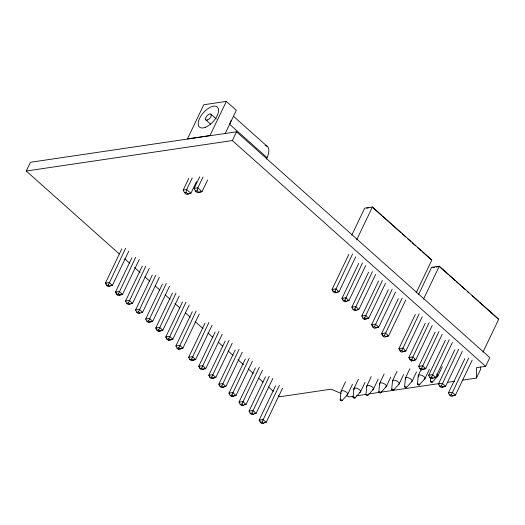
<?xml version="1.0" encoding="UTF-8"?>
<svg xmlns="http://www.w3.org/2000/svg" width="525" height="525" viewBox="0 0 525 525"><rect width="100%" height="100%" fill="white"/><g stroke="black" fill="none" stroke-linecap="round" stroke-linejoin="round"><path stroke-width="0.79" d="M462.663 380.1L476.438 378.066L476.523 367.684L485.625 366.338L489.812 357.604L236.526 131.814L30.437 162.278L26.25 171.012L119.241 253.91M480.644 366.929L480.624 369.324L476.438 378.066M340.18 399.925L340.981 391.683A3.675 1.621 25.3 0 1 345.522 391.598A3.675 1.621 25.3 0 1 346.881 394.931M353.056 397.294L353.857 389.051M365.938 394.669L366.739 386.42M378.814 392.037L379.614 383.795M391.689 389.412L392.49 381.163M404.572 386.781L405.372 378.538M417.447 384.156L418.248 375.907M430.323 381.524L430.69 377.777M196.475 181.709L190.91 193.272L187.983 194.138L186.04 192.406L186.69 189.499L192.262 177.929M207.605 180.062L202.04 191.625L199.06 192.504L197.124 190.765L197.82 187.852L203.044 177.01M388.349 289.774L371.602 324.732L372.763 326.95L374.522 326.694L392.168 289.209M454.88 349.702L438.48 383.939L439.642 386.151L441.4 385.895L458.692 349.138M131.873 257.847L115.474 292.084L116.622 294.282L118.374 294.02L135.693 257.283M152.316 275.028L135.568 309.993L136.71 312.191L138.469 311.929L155.781 275.192M162.435 284.051L145.688 319.01L146.829 321.215L148.588 320.952L166.254 283.487M172.508 293.029L155.754 327.987L156.903 330.192L158.662 329.93L175.973 293.193M182.529 301.96L165.775 336.925L166.924 339.124L168.683 338.861L185.994 302.124M215.152 332.003L198.745 366.233L199.894 368.432L201.652 368.176L218.964 331.439M235.239 349.913L218.84 384.142L219.988 386.348L221.74 386.085L239.059 349.348M245.359 358.936L228.959 393.166L230.107 395.364L231.866 395.108L249.178 358.372M255.432 367.913L239.032 402.143L240.174 404.342L241.933 404.086L259.245 367.349M265.453 376.845L249.053 411.075L250.195 413.273L251.954 413.017L269.266 376.281M368.609 272.173L351.862 307.138L353.003 309.33L354.756 309.074L372.428 271.609M435.14 332.108L418.733 366.338L419.882 368.537L421.634 368.274L438.952 331.544M121.793 248.863L105.394 283.093L106.529 285.285L108.288 285.022L125.613 248.299M142.288 266.09L125.534 301.048L126.669 303.24L128.428 302.978L145.753 266.254M192.288 311.706L175.888 345.936L177.023 348.127L178.782 347.865L196.107 311.141M205.072 323.019L188.665 357.249L189.801 359.441L191.559 359.179L208.884 322.455M225.212 340.968L208.812 375.204L209.941 377.396L211.7 377.134L229.025 340.41M275.566 385.855L259.16 420.092L260.295 422.277L262.054 422.021L279.379 385.291M348.777 254.5L332.03 289.459L333.158 291.644L334.917 291.388L352.597 253.936M398.331 298.673L381.583 333.631L382.712 335.823L384.471 335.56L402.15 298.108M415.308 314.429L398.908 348.659L400.037 350.851L401.796 350.588L419.121 313.865M464.861 358.601L448.462 392.838L449.59 395.023L451.349 394.761L468.674 358.037M358.726 263.366L341.978 298.331L343.101 300.503L344.859 300.248L362.545 262.802M378.551 281.039L361.797 315.998L362.919 318.176L364.678 317.914L382.364 280.475M425.257 323.295L408.857 357.532L409.979 359.71L411.731 359.448L429.076 322.737M445.43 340.239L428.676 375.198L429.798 377.377L431.557 377.121L449.242 339.675M341.06 391.25L345.489 381.872M352.459 384.32L347.681 394.419L342.038 400.68A1.017 0.453 25.3 0 1 340.489 400.372A1.017 0.453 25.3 0 1 340.837 399.676A1.017 0.453 25.3 0 1 342.038 400.68M353.935 388.618L358.365 379.247M364.993 382.41L360.563 391.788L354.913 398.055A1.017 0.453 25.3 0 1 353.364 397.747A1.017 0.453 25.3 0 1 353.712 397.044A1.017 0.453 25.3 0 1 354.913 398.055M366.811 385.993L371.247 376.615M378.217 379.063L373.439 389.163L367.795 395.423A1.017 0.453 25.3 0 1 366.24 395.115A1.017 0.453 25.3 0 1 366.588 394.419A1.017 0.453 25.3 0 1 367.795 395.423M379.687 383.362L384.123 373.99M390.751 377.153L386.315 386.531L380.671 392.798A1.017 0.453 25.3 0 1 379.122 392.49A1.017 0.453 25.3 0 1 379.47 391.788A1.017 0.453 25.3 0 1 380.671 392.798M392.569 380.737L396.998 371.359M403.627 374.528L399.197 383.9L393.547 390.167A1.017 0.453 25.3 0 1 391.998 389.858A1.017 0.453 25.3 0 1 392.346 389.163A1.017 0.453 25.3 0 1 393.547 390.167M405.444 378.105L409.881 368.727M416.509 371.897L412.072 381.275L406.429 387.542A1.017 0.453 25.3 0 1 404.873 387.227A1.017 0.453 25.3 0 1 405.221 386.531A1.017 0.453 25.3 0 1 406.429 387.542M418.32 375.48L421.391 368.99M429.384 369.265L424.948 378.643L419.304 384.91A1.017 0.453 25.3 0 1 417.756 384.602A1.017 0.453 25.3 0 1 418.103 383.906A1.017 0.453 25.3 0 1 419.304 384.91M442.26 366.64L437.83 376.018L432.18 382.285A1.017 0.453 25.3 0 1 430.631 381.97A1.017 0.453 25.3 0 1 430.979 381.275A1.017 0.453 25.3 0 1 432.18 382.285M128.802 251.14L112.396 285.37L107.999 286.591L106.529 285.285M139.269 259.435L122.522 294.394L118.105 295.608L116.622 294.282M226.347 101.41L209.993 135.548L187.438 138.882L203.792 104.744L226.347 101.41L236.322 110.303L225.146 133.632M149.29 268.367L132.543 303.325L128.139 304.546L126.669 303.24M136.71 312.191L138.2 313.517L142.61 312.303L159.364 277.344M26.25 171.012L232.339 140.556L236.526 131.814M169.483 286.368L152.729 321.326L148.319 322.54L146.829 321.215M179.202 296.074L162.803 330.304L158.393 331.518L156.903 330.192M189.223 305.005L172.823 339.235L168.413 340.449L166.924 339.124M266.346 159.055L267.035 157.612A17.259 8.479 -48.3 0 0 265.138 145.359M199.297 313.983L182.89 348.213L178.493 349.433L177.023 348.127M212.074 325.297L195.674 359.527L191.271 360.747L189.801 359.441M222.193 334.32L205.793 368.55L201.383 369.758L199.894 368.432M232.214 343.252L215.814 377.482L211.411 378.702L209.941 377.396M242.287 352.229L225.888 386.459L221.471 387.673L219.988 386.348M252.407 361.246L236.007 395.483L231.591 396.69L230.107 395.364M262.48 370.223L246.074 404.46L241.664 405.667L240.174 404.342M272.849 378.433L256.095 413.392L251.685 414.599L250.195 413.273M351.743 235.187L364.698 208.149L372.409 207.007L431.872 260.013L416.115 292.904M282.568 388.139L266.168 422.369L261.765 423.59L260.295 422.277M356.652 239.892L372.409 207.007M355.773 256.764L339.019 291.729L334.622 292.95L333.158 291.644M365.682 265.604L348.935 300.562L344.544 301.796L343.101 300.503M375.644 274.483L358.89 309.442L354.48 310.656L353.003 309.33M385.508 283.27L368.753 318.229L364.363 319.463L362.919 318.176M395.463 292.149L378.715 327.108L374.286 328.302L372.763 326.95M405.674 300.215L388.579 335.902L384.175 337.122L382.712 335.823M418.615 294.387L431.576 267.35L439.287 266.208L498.75 319.22L482.993 352.104M423.531 299.099L439.287 266.208M422.303 316.7L405.897 350.93L401.5 352.15L400.037 350.851M432.213 325.533L415.813 359.763L411.423 360.997L409.979 359.71M442.168 334.412L425.768 368.642L421.358 369.856L419.882 368.537M452.379 342.471L435.632 377.436L431.242 378.669L429.798 377.377M462.341 351.35L445.594 386.315L441.158 387.509L439.642 386.151M472.205 360.143L455.451 395.102L451.054 396.329L449.59 395.023M187.983 194.138L186.368 194.381L184.426 192.642L183.186 190.017L188.751 178.448M199.06 192.504L197.367 192.754L195.425 191.015L194.138 188.396L199.703 176.833M364.363 319.463L364.941 318.793M411.423 360.997L411.994 360.327M178.493 349.433L179.077 348.777M421.358 369.856L421.956 369.206M158.393 331.518L158.983 330.868M168.413 340.449L169.004 339.8M231.591 396.69L232.188 396.047M183.186 190.017L186.69 189.499L190.91 193.272L188.101 193.686M194.138 188.396L197.82 187.852L202.04 191.625L199.087 192.065M184.426 192.642L186.04 192.406M195.425 191.015L197.124 190.765M366.89 208.169L368.491 207.933M110.873 285.6L112.396 285.37L109.207 282.529L105.394 283.093L106.457 284.045M119.464 294.847L122.522 294.394L119.293 291.519L115.474 292.084L116.55 293.042M125.534 301.048L129.353 300.484L132.543 303.325L131.014 303.555M135.568 309.993L139.381 309.428L142.61 312.303M432.967 267.494L434.569 267.258M436.163 267.022L437.765 266.785M145.688 319.01L149.5 318.445L152.729 321.326L150.439 321.668M337.496 291.952L339.019 291.729L335.842 288.894L332.03 289.459L333.086 290.404M347.406 300.786L348.935 300.562L345.791 297.767L341.978 298.331L343.022 299.263M160.512 330.645L162.803 330.304L159.574 327.423L155.754 327.987L156.831 328.952M351.862 307.138L355.674 306.574L358.89 309.442L357.367 309.665M170.533 339.577L172.823 339.235L169.595 336.361L165.775 336.925L166.852 337.883M361.797 315.998L365.617 315.433L368.753 318.229L366.463 318.57M175.888 345.936L179.701 345.371L182.89 348.213L180.607 348.554M376.425 327.449L378.715 327.108L375.414 324.174L371.602 324.732L372.697 325.717M188.665 357.249L192.485 356.685L195.674 359.527L192.623 359.979M387.05 336.125L388.579 335.902L385.396 333.067L381.583 333.631L382.64 334.576M203.503 368.885L205.793 368.55L202.565 365.669L198.745 366.233L199.822 367.192M213.524 377.823L215.814 377.482L212.625 374.64L208.812 375.204L209.875 376.149M403.607 351.271L405.897 350.93L402.721 348.095L398.908 348.659L399.965 349.604M223.598 386.8L225.888 386.459L222.652 383.578L218.84 384.142L219.916 385.107M414.284 359.992L415.813 359.763L412.67 356.967L408.857 357.532L409.9 358.463M228.959 393.166L232.778 392.602L236.007 395.483L233.717 395.817M418.733 366.338L422.553 365.774L425.768 368.642L423.478 368.983M239.032 402.143L242.845 401.579L246.074 404.46L244.552 404.683M428.676 375.198L432.495 374.633L435.632 377.436L434.103 377.659M249.053 411.075L252.866 410.511L256.095 413.392L254.573 413.615M353.286 396.263L349.237 396.861L346.323 395.633M356.527 395.784L366.247 394.347M368.681 393.986L379.214 392.431M380.835 392.195L439.169 383.572M447.267 382.377L454.558 381.294M438.48 383.939L442.293 383.375L445.594 386.315L442.536 386.761M448.462 392.838L452.274 392.273L455.451 395.102L453.928 395.332M264.639 422.592L266.168 422.369L262.979 419.527L259.16 420.092L260.223 421.037M341.23 393.488L331.045 389.183L279.536 396.802L278.309 395.706M439.359 266.549L448.599 274.785M449.269 275.382L455.044 280.527M456.199 281.558L458.509 283.618M459.185 284.215L460.333 285.246M461.488 286.276L464.953 289.367M467.263 291.421L468.418 292.451M471.982 295.627L478.334 301.284M479.581 302.4L488.243 310.124M488.913 310.721L498.153 318.957M372.481 207.342L381.721 215.578M382.39 216.182L391.63 224.418M392.306 225.015L400.969 232.732M402.216 233.848L405.681 236.939M407.413 238.481L410.878 241.572M412.125 242.681L415.59 245.772M417.9 247.833L421.365 250.917M422.612 252.033L431.274 259.757M233.408 116.235L267.192 146.35M267.035 157.612L229.628 124.268A17.259 8.479 -48.3 0 0 230.98 120.711M210.919 114.174L216.339 118.998M232.339 140.556L485.625 366.338M205.839 119.917L210.656 124.208M401.796 350.588L403.259 351.894M411.731 359.448L413.182 360.734M421.634 368.274L423.117 369.593M431.557 377.121L433 378.407M441.4 385.895L442.916 387.247M451.349 394.761L452.812 396.067M334.917 291.388L336.381 292.694M344.859 300.248L346.303 301.534M354.756 309.074L356.239 310.393M364.678 317.914L366.122 319.207M374.522 326.694L376.038 328.046M384.471 335.56L385.934 336.866M124.747 258.818L129.642 263.183M134.538 267.547L140.044 272.455M144.939 276.819L149.835 281.177M155.341 286.086L159.62 289.905M165.126 294.814L170.021 299.178M174.917 303.542L179.812 307.906M185.318 312.808L190.214 317.172M195.11 321.536L203.057 328.624M207.952 332.988L212.848 337.352M218.354 342.261L222.639 346.08M228.145 350.989L233.041 355.353M237.93 359.71L243.436 364.619M248.332 368.983L253.227 373.347M258.733 378.256L263.018 382.075M268.524 386.984L273.42 391.348M108.288 285.022L109.758 286.335M118.374 294.02L119.864 295.345M128.428 302.978L129.898 304.29M138.469 311.929L139.958 313.254M148.588 320.952L150.078 322.278M158.662 329.93L160.145 331.255M168.683 338.861L170.166 340.187M178.782 347.865L180.252 349.178M191.559 359.179L193.029 360.491M201.652 368.176L203.136 369.502M211.7 377.134L213.17 378.44M221.74 386.085L223.23 387.411M231.866 395.108L233.349 396.434M241.933 404.086L243.423 405.412M251.954 413.017L253.444 414.343M262.054 422.021L263.524 423.327M354.014 389.563A3.675 1.621 25.3 0 1 357.971 388.749A3.675 1.621 25.3 0 1 359.756 392.3M366.896 386.932A3.675 1.621 25.3 0 1 370.853 386.124A3.675 1.621 25.3 0 1 372.632 389.675M379.772 384.3A3.675 1.621 25.3 0 1 383.729 383.493A3.675 1.621 25.3 0 1 385.514 387.043M392.648 381.675A3.675 1.621 25.3 0 1 396.605 380.868A3.675 1.621 25.3 0 1 398.39 384.418M405.53 379.043A3.675 1.621 25.3 0 1 409.48 378.236A3.675 1.621 25.3 0 1 411.265 381.787M418.779 376.97A3.675 1.621 25.3 0 1 419.56 374.916A3.675 1.621 25.3 0 1 424.128 376.779A3.675 1.621 25.3 0 1 424.141 379.162M436.8 373.964A3.675 1.621 25.3 0 1 437.023 376.53M205.623 127.201A13.427 6.595 -48.3 0 0 218.262 108.445A13.427 6.595 -48.3 0 0 201.252 115.487A13.427 6.595 -48.3 0 0 205.623 127.201M207.592 119.949A3.833 1.883 -48.3 0 0 211.201 114.588A3.833 1.883 -48.3 0 0 206.345 116.596A3.833 1.883 -48.3 0 0 207.592 119.949"/></g></svg>
